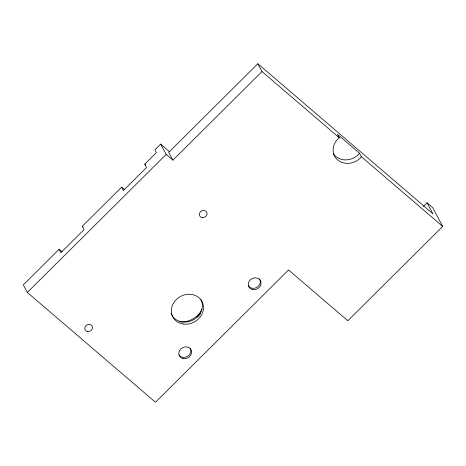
<?xml version="1.0" encoding="UTF-8"?>
<svg xmlns="http://www.w3.org/2000/svg" width="466" height="466" viewBox="0 0 466 466"><rect width="100%" height="100%" fill="white"/><g stroke="black" fill="none" stroke-linecap="round" stroke-linejoin="round"><path stroke-width="0.7" d="M171.069 313.519A16.52 14.504 -28.1 0 0 197.468 316.729L200.083 313.426A16.52 14.504 -28.1 0 0 200.98 299.609M359.513 153.232L361.371 156.716L360.364 157.991A16.52 14.504 -28.1 0 1 337.611 159.914A16.52 14.504 -28.1 0 1 338.001 138.827L339.306 137.802L337.442 134.319L359.513 153.232L358.5 154.508A16.52 14.504 -28.1 0 1 333.248 153.553M169.327 151.578L160.624 144.116L154.893 149.819L156.378 152.609L144.757 164.166L146.545 167.51L123.397 190.518L121.609 187.169L82.266 226.284L84.055 229.633L60.912 252.642L59.124 249.293L23.3 284.907L27.319 292.438L155.463 402.257L288.547 269.96L347.811 320.748L442.7 226.412L432.646 207.58L427.054 202.792L423.46 206.362M27.319 292.438L166.187 154.386L160.624 144.116M257.832 63.743L168.727 152.324L172.898 160.141L262.003 71.56L257.832 63.743L432.937 213.812L427.054 202.792M262.003 71.56L339.306 137.802M361.371 156.716L442.7 226.412M166.187 154.386L172.898 160.141M144.757 164.166L145.712 164.987M121.609 187.169L124.486 189.633M82.266 226.284L83.222 227.105M59.124 249.293L61.995 251.756M200.083 313.426L200.304 313.839L197.689 317.148L197.468 316.729M190.116 347.945A6.606 5.802 -28.1 0 1 187.612 356.292A6.606 5.802 -28.1 0 1 178.862 354.847M259.55 278.918A6.606 5.802 -28.1 0 1 257.046 287.266A6.606 5.802 -28.1 0 1 248.291 285.827M202.034 309.325A20.259 17.79 -28.1 0 1 179.317 321.686M252.892 289.666A6.606 5.802 -28.1 0 0 260.913 281.697A6.606 5.802 -28.1 0 0 250.195 279.932A6.606 5.802 -28.1 0 0 252.892 289.666M183.458 358.692A6.606 5.802 -28.1 0 0 191.479 350.723A6.606 5.802 -28.1 0 0 180.761 348.958A6.606 5.802 -28.1 0 0 183.458 358.692M87.573 331.483A3.967 3.478 -28.1 0 0 92.385 326.701A3.967 3.478 -28.1 0 0 85.954 325.641A3.967 3.478 -28.1 0 0 87.573 331.483M202.133 217.593A3.967 3.478 -28.1 0 0 206.945 212.811A3.967 3.478 -28.1 0 0 200.514 211.75A3.967 3.478 -28.1 0 0 202.133 217.593M182.969 323.992A16.52 14.504 -28.1 0 0 203.013 304.065A16.52 14.504 -28.1 0 0 176.224 299.655A16.52 14.504 -28.1 0 0 182.969 323.992"/></g></svg>
